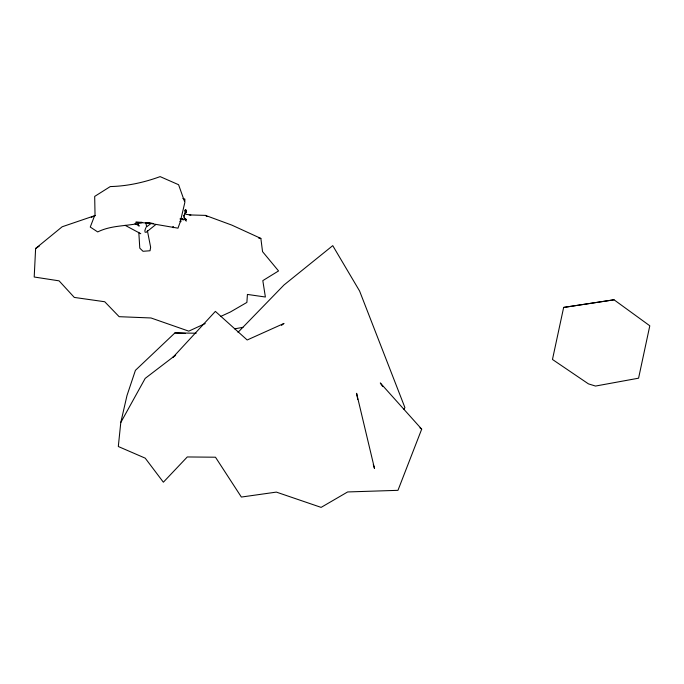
<?xml version="1.0" encoding="UTF-8"?>
<svg xmlns="http://www.w3.org/2000/svg" width="684" height="684" viewBox="0 0 684 684"><rect width="100%" height="100%" fill="white"/><g stroke="black" fill="none" stroke-linecap="round" stroke-linejoin="round"><path stroke-width="1.03" d="M95.144 215.537L62.167 226.772L35.619 248.48L34.2 277.011L59.072 280.842L74.308 297.42L104.729 301.747L119.144 316.683L151.01 317.974L188.758 331.15L205.209 323.575M196.18 333.228L174.942 332.894L135.423 370.335L126.985 395.549L120.794 422.473L118.306 446.507L145.222 458.16L163.365 482.203L187.279 456.955L215.477 457.211L241.367 497.054L276.37 492.104L321.121 507.383L347.643 491.95L397.968 490.334L421.695 429.15L380.295 382.954L382.664 386.511M185.552 219.598L185.373 220.667L185.8 219.094L186.279 221.137M146.017 222.668L177.977 228.174L180.285 221.821L184.825 202.524L184.86 199.095L182.867 198.471M563.65 307.432L552.467 359.468L588.437 383.869L595.516 386.058L638.574 378.192L649.8 325.789L614.035 299.797L563.65 307.432L614.035 299.797M145.778 227.986L144.914 230.371L145.059 232.192M120.794 422.473L145.188 378.389L175.66 355.082M403.936 409.212L404.919 407.604L359.596 291.025L332.749 245.642L284.005 284.98L238.006 332.339M180.012 221.248L180.414 221.719M145.931 232.457L155.516 224.797M175.378 355.483L172.89 357.407L215.375 311.382L247.189 339.991L283.997 323.429L281.492 325.362M146.068 227.191L150.967 223.548M35.619 248.48L39.193 246.189M220.684 316.453L230.363 311.998L246.89 302.422L247.42 294.428L265.383 297.018L262.818 280.628L278.55 270.941L262.545 251.635L260.861 238.417L231.859 225.13L205.448 215.392L189.263 214.913M91.305 217.281L95.204 215.665M184.654 213.117L186.433 212.613L186.347 210.356M184.595 219.427L183.132 219.786L181.576 218.461L183.132 219.786L181.67 218.632L179.986 218.914M141.981 222.693C127.173 226.413 111.697 224.959 97.701 231.927L90.271 227.054L95.025 214.614L94.683 196.411L110.295 186.561C127.215 186.176 144.179 182.457 160.124 176.617L178.584 184.714L184.432 201.207M234.638 328.859L242.982 327.328M141.904 222.283L135.783 222.214L153.455 223.548L146.06 222.582M174.942 332.894L185.467 333.424M258.8 238.22L260.861 238.417M185.706 214.254L190.879 215.041M134.953 223.634L139.587 225.951M180.234 221.18L180.969 221.676L180.388 219.513M125.087 225.31L140.767 233.714M183.851 217.999L184.706 218.529M419.976 427.893L421.695 429.15M205.448 215.392L206.953 216.554M186.099 219.367L184.235 218.059L184.099 215.135L183.722 216.144L185.398 212.75L185.022 210.022L185.253 212.143M373.276 464.513L374.507 468.523L356.595 393.3L357.766 399.465M172.573 226.891L173.394 227.721L173.539 226.686M145.803 222.531L146.607 226.652M147.411 230.773L150.634 247.266L150.027 250.754L143.033 251.293L139.784 248.164L138.809 232.312M138.288 223.856L138.416 225.968M185.877 210.33L185.629 209.603L186.339 212.057L185.877 210.33"/></g></svg>
